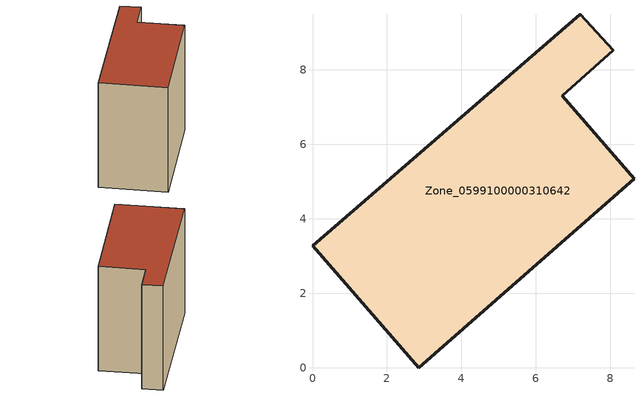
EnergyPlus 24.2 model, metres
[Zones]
Zone_0599100000310642
 floor ground (C_G): 0,3.27 7.18,9.49 8.07,8.52 6.71,7.3 8.63,5.08 2.85,0 z0
 wall outside (C_F): 2.85,0 8.63,5.08 6.71,7.3 8.07,8.52 7.18,9.49 0,3.27 2.85,0 z0:7.39
 roof outside (C_R): 7.18,9.49 0,3.27 2.85,0 8.63,5.08 6.71,7.3 8.07,8.52 z7.39
[BUILDING]
Pand.0599100000310642: North Axis=0; Terrain=City; Loads Convergence Tolerance Value=0.04; Temperature Convergence Tolerance Value=0.4; Solar Distribution=FullExterior; Maximum Number of Warmup Days=25; Minimum Number of Warmup Days=1
[Site:Location]
Rotterdam.The.Hague.AP_ZH_NLD Design_Conditions: Latitude=51.96; Longitude=4.45; Time Zone=1; Elevation=-4.5
[SITE:GROUNDTEMPERATURE:BUILDINGSURFACE]
18, 18, 18, 18, 18, 18, 18, 18, 18, 18, 18, 18
[MATERIAL] Thermal Absorptance=0.9; Solar Absorptance=0.7; Visible Absorptance=0.7
Name | Roughness | Thickness | Conductivity | Density | Specific Heat
G.TI.1946 | MediumSmooth | 0.15 | 1 | 540 | 1210
F.TI.1946 | Rough | 0.3 | 0.857143 | 1920 | 840
R.TI.1946 | MediumRough | 0.2 | 0.1 | 1500 | 1000
[CONSTRUCTION]
C_G: G.TI.1946
C_F: F.TI.1946
C_R: R.TI.1946
[ZONE]
Zone_0599100000310642: Type=1; Multiplier=1; Ceiling Height=Autocalculate; Volume=Autocalculate; Floor Area=autocalculate; Part of Total Floor Area=Yes
[ZONEINFILTRATION:DESIGNFLOWRATE]
Infil_Zone_0599100000310642: Zone or ZoneList or Space or SpaceList=Zone_0599100000310642; Schedule=AlwaysOn; Design Flow Rate Calculation Method=Flow/Area; Flow Rate per Floor Area=0.003; Constant Term Coefficient=1; Temperature Term Coefficient=0; Velocity Term Coefficient=0; Velocity Squared Term Coefficient=0
[HVACTEMPLATE:ZONE:IDEALLOADSAIRSYSTEM]
Zone_0599100000310642: Maximum Heating Supply Air Temperature=50; Minimum Cooling Supply Air Temperature=13; Maximum Heating Supply Air Humidity Ratio=0.0156; Minimum Cooling Supply Air Humidity Ratio=0.0077; Heating Limit=NoLimit; Cooling Limit=NoLimit; Dehumidification Control Type=ConstantSensibleHeatRatio; Cooling Sensible Heat Ratio=0.7; Dehumidification Setpoint=60; Humidification Control Type=None; Humidification Setpoint=30; Outdoor Air Method=None; Outdoor Air Flow Rate per Person=0.00944; Outdoor Air Flow Rate per Zone Floor Area=0; Outdoor Air Flow Rate per Zone=0; Demand Controlled Ventilation Type=None; Outdoor Air Economizer Type=NoEconomizer; Heat Recovery Type=None; Sensible Heat Recovery Effectiveness=0.7; Latent Heat Recovery Effectiveness=0.65
[ZONECONTROL:THERMOSTAT]
ThermostatControl_Zone_0599100000310642: Zone or ZoneList=Zone_0599100000310642; Control Type Schedule=DualSetpointControlType; Control 1=Thermostat_Zone_0599100000310642; Temperature Difference Between Cutout And Setpoint=0
[THERMOSTATSETPOINT:DUALSETPOINT]
Thermostat_Zone_0599100000310642: Heating Setpoint Temperature Schedule=HeatingSetpoint_Zone_0599100000310642; Cooling Setpoint Temperature Schedule=CoolingSetpoint_Zone_0599100000310642
[SCHEDULE:COMPACT]
HeatingSetpoint_Zone_0599100000310642: Through: 12/31, For: AllDays, Until: 24:00, 21
CoolingSetpoint_Zone_0599100000310642: Through: 12/31, For: AllDays, Until: 24:00, 24
DualSetpointControlType: Through: 12/31, For: AllDays, Until: 24:00, 4
AlwaysOn: Through: 12/31, For: AllDays, Until: 24:00, 1
